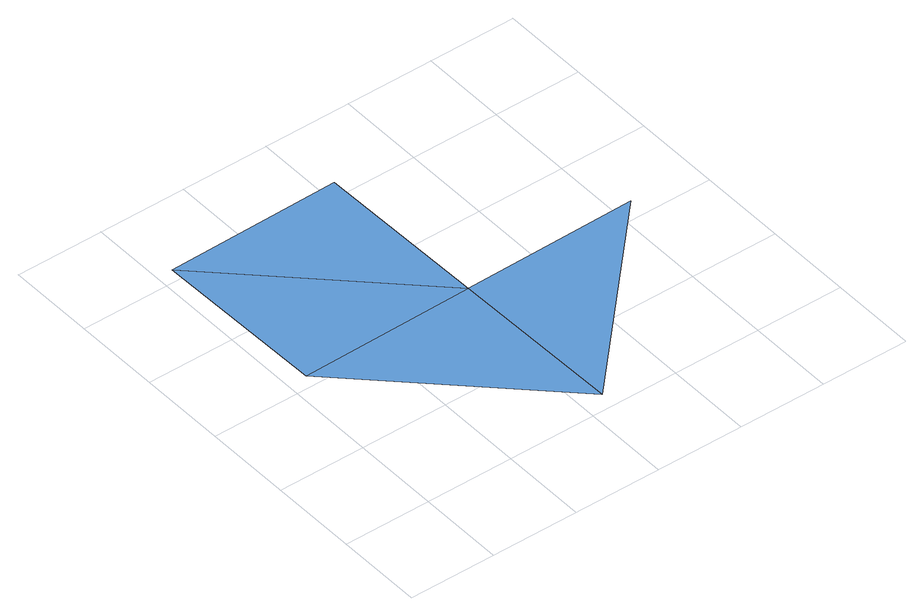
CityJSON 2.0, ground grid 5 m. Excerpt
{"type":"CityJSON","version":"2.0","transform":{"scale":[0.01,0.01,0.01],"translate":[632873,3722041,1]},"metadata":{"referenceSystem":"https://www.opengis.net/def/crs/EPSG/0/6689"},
"CityObjects":{
"waterbody1":{"type":"WaterBody","attributes":{"name":"福岡県津波浸水想定図","class":"1140","function":"2","WaterBodyTsunamiRiskAttribute.description":"1","WaterBodyTsunamiRiskAttribute.rank":"1"},"geometry":[{"type":"MultiSurface","lod":"1","boundaries":[[[0,1,2]],[[1,3,2]],[[0,2,4]],[[3,5,2]]]}]}
},
"vertices":[
[94,2074,45],[113,1074,45],[1112,1093,45],[1132,94,45],[1093,2093,45],[2112,1113,45]
]}
